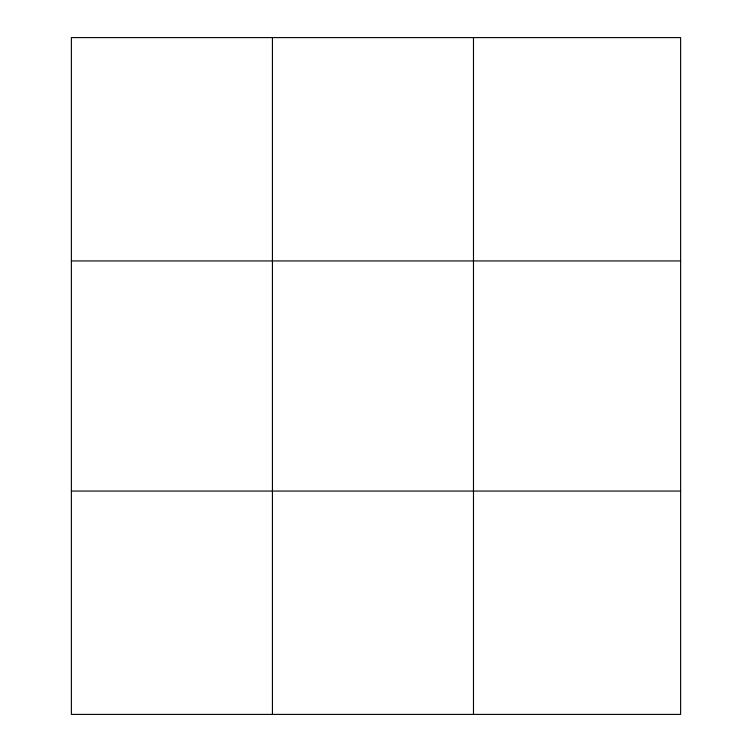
<?xml version="1.0" encoding="UTF-8"?>
<svg xmlns="http://www.w3.org/2000/svg" width="752" height="752" viewBox="0 0 752 752"><rect width="100%" height="100%" fill="white"/><g stroke="black" fill="none" stroke-linecap="round" stroke-linejoin="round"><path stroke-width="1.13" d="M272.431 37.6L272.431 714.4M473.478 37.6L473.478 714.4M680.616 491.056L680.616 714.4L71.384 714.4L71.384 37.6L680.616 37.6L680.616 491.056L71.384 491.056M71.384 260.944L680.616 260.944"/></g></svg>
